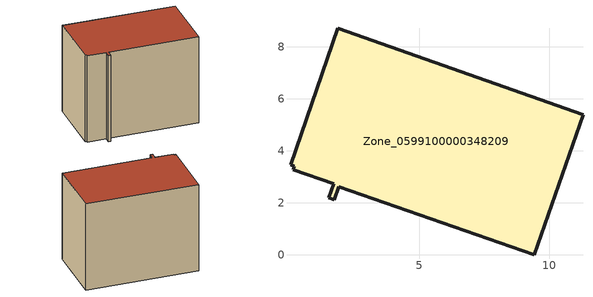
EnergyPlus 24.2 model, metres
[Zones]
Zone_0599100000348209
 floor ground (C_G): 0.15,3.26 0.2,3.4 0.05,3.45 1.86,8.7 11.29,5.38 9.43,0 1.91,2.62 1.73,2.12 1.52,2.19 1.71,2.72 z0
 wall outside (C_F): 1.52,2.19 1.73,2.12 1.91,2.62 9.43,0 11.29,5.38 1.86,8.7 0.05,3.45 0.2,3.4 0.15,3.26 1.71,2.72 1.52,2.19 z0:8.15
 roof outside (C_R): 0.2,3.4 0.15,3.26 1.71,2.72 1.52,2.19 1.73,2.12 1.91,2.62 9.43,0 11.29,5.38 1.86,8.7 0.05,3.45 z8.15
[BUILDING]
Pand.0599100000348209: North Axis=0; Terrain=City; Loads Convergence Tolerance Value=0.04; Temperature Convergence Tolerance Value=0.4; Solar Distribution=FullExterior; Maximum Number of Warmup Days=25; Minimum Number of Warmup Days=1
[Site:Location]
Rotterdam.The.Hague.AP_ZH_NLD Design_Conditions: Latitude=51.96; Longitude=4.45; Time Zone=1; Elevation=-4.5
[SITE:GROUNDTEMPERATURE:BUILDINGSURFACE]
18, 18, 18, 18, 18, 18, 18, 18, 18, 18, 18, 18
[MATERIAL] Thermal Absorptance=0.9; Solar Absorptance=0.7; Visible Absorptance=0.7
Name | Roughness | Thickness | Conductivity | Density | Specific Heat
G.TC.1992-2005 | MediumSmooth | 0.15 | 0.06 | 540 | 1210
F.TC.1992-2005 | Rough | 0.3 | 0.12 | 1920 | 840
R.TC.1992-2005 | MediumRough | 0.2 | 0.08 | 1500 | 1000
[CONSTRUCTION]
C_G: G.TC.1992-2005
C_F: F.TC.1992-2005
C_R: R.TC.1992-2005
[ZONE]
Zone_0599100000348209: Type=1; Multiplier=1; Ceiling Height=Autocalculate; Volume=Autocalculate; Floor Area=autocalculate; Part of Total Floor Area=Yes
[ZONEINFILTRATION:DESIGNFLOWRATE]
Infil_Zone_0599100000348209: Zone or ZoneList or Space or SpaceList=Zone_0599100000348209; Schedule=AlwaysOn; Design Flow Rate Calculation Method=Flow/Area; Flow Rate per Floor Area=0.0015; Constant Term Coefficient=1; Temperature Term Coefficient=0; Velocity Term Coefficient=0; Velocity Squared Term Coefficient=0
[HVACTEMPLATE:ZONE:IDEALLOADSAIRSYSTEM]
Zone_0599100000348209: Maximum Heating Supply Air Temperature=50; Minimum Cooling Supply Air Temperature=13; Maximum Heating Supply Air Humidity Ratio=0.0156; Minimum Cooling Supply Air Humidity Ratio=0.0077; Heating Limit=NoLimit; Cooling Limit=NoLimit; Dehumidification Control Type=ConstantSensibleHeatRatio; Cooling Sensible Heat Ratio=0.7; Dehumidification Setpoint=60; Humidification Control Type=None; Humidification Setpoint=30; Outdoor Air Method=None; Outdoor Air Flow Rate per Person=0.00944; Outdoor Air Flow Rate per Zone Floor Area=0; Outdoor Air Flow Rate per Zone=0; Demand Controlled Ventilation Type=None; Outdoor Air Economizer Type=NoEconomizer; Heat Recovery Type=None; Sensible Heat Recovery Effectiveness=0.7; Latent Heat Recovery Effectiveness=0.65
[ZONECONTROL:THERMOSTAT]
ThermostatControl_Zone_0599100000348209: Zone or ZoneList=Zone_0599100000348209; Control Type Schedule=DualSetpointControlType; Control 1=Thermostat_Zone_0599100000348209; Temperature Difference Between Cutout And Setpoint=0
[THERMOSTATSETPOINT:DUALSETPOINT]
Thermostat_Zone_0599100000348209: Heating Setpoint Temperature Schedule=HeatingSetpoint_Zone_0599100000348209; Cooling Setpoint Temperature Schedule=CoolingSetpoint_Zone_0599100000348209
[SCHEDULE:COMPACT]
HeatingSetpoint_Zone_0599100000348209: Through: 12/31, For: AllDays, Until: 24:00, 21
CoolingSetpoint_Zone_0599100000348209: Through: 12/31, For: AllDays, Until: 24:00, 24
DualSetpointControlType: Through: 12/31, For: AllDays, Until: 24:00, 4
AlwaysOn: Through: 12/31, For: AllDays, Until: 24:00, 1
